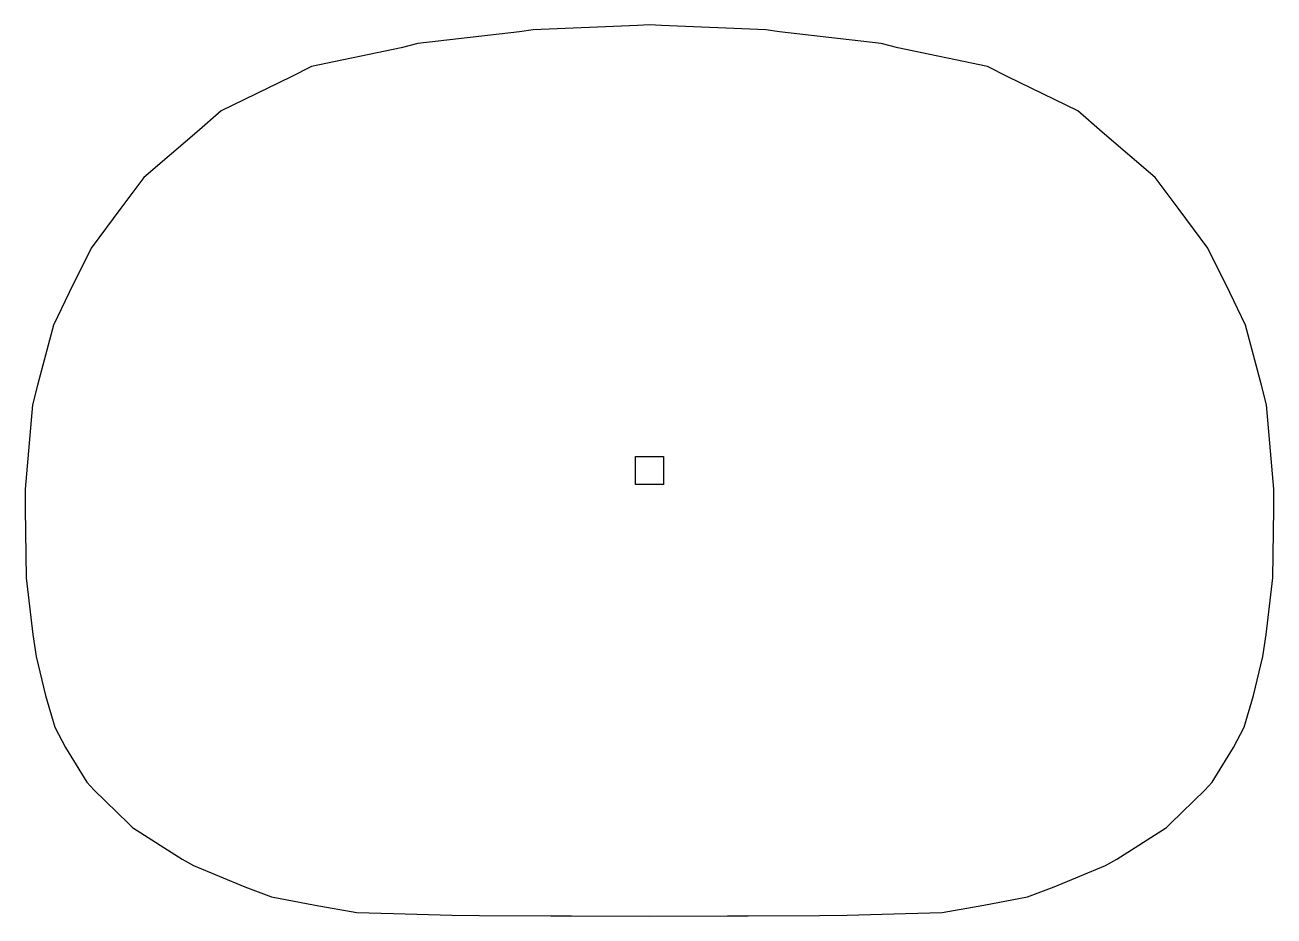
# Model space of a CAD drawing. Extents: x -9 to 9, y -6.4 to 6.4.
import ezdxf

# ---------------------------------------------------------------- set-up
doc = ezdxf.new("R2010")
doc.units = 0

msp = doc.modelspace()

# ---------------------------------------------------------------- linework, layer by layer
for p, q in [((-1.868, 6.305), (-3.326, 6.134)), ((-1.672, 6.332), (-1.868, 6.305)), ((-0.174, 6.394), (-1.672, 6.332)), ((0, 6.402), (-0.174, 6.394)), ((0.174, 6.394), (0, 6.402)), ((1.672, 6.332), (0.174, 6.394)), ((1.868, 6.305), (1.672, 6.332)), ((3.326, 6.134), (1.868, 6.305)), ((-3.326, 6.134), (-3.568, 6.076)), ((3.568, 6.076), (3.326, 6.134)), ((-3.568, 6.076), (-4.858, 5.806)), ((4.858, 5.806), (3.568, 6.076)), ((-4.858, 5.806), (-5.146, 5.658)), ((5.146, 5.658), (4.858, 5.806)), ((-5.146, 5.658), (-6.152, 5.166)), ((6.152, 5.166), (5.146, 5.658)), ((-6.152, 5.166), (-6.501, 4.863)), ((6.501, 4.863), (6.152, 5.166)), ((-6.501, 4.863), (-7.267, 4.212)), ((7.267, 4.212), (6.501, 4.863)), ((-7.267, 4.212), (-7.595, 3.77)), ((7.595, 3.77), (7.267, 4.212)), ((-7.595, 3.77), (-8.023, 3.197)), ((8.023, 3.197), (7.595, 3.77)), ((-8.023, 3.197), (-8.336, 2.556)), ((8.336, 2.556), (8.023, 3.197)), ((-8.336, 2.556), (-8.561, 2.09)), ((8.561, 2.09), (8.336, 2.556)), ((-8.561, 2.09), (-8.791, 1.226)), ((8.791, 1.226), (8.561, 2.09)), ((-8.791, 1.226), (-8.863, 0.943)), ((8.863, 0.943), (8.791, 1.226)), ((-8.863, 0.943), (-8.968, -0.268)), ((8.968, -0.268), (8.863, 0.943)), ((-0.2, -0.2), (-0.2, 0.2)), ((-0.2, 0.2), (0.2, 0.2)), ((0.2, 0.2), (0.2, -0.2)), ((-8.968, -0.268), (-8.972, -0.323)), ((-8.972, -0.323), (-8.971, -0.55)), ((0.2, -0.2), (-0.2, -0.2)), ((8.972, -0.323), (8.968, -0.268)), ((8.971, -0.55), (8.972, -0.323)), ((-8.971, -0.55), (-8.957, -1.544)), ((8.957, -1.544), (8.971, -0.55)), ((-8.957, -1.544), (-8.858, -2.357)), ((8.858, -2.357), (8.957, -1.544)), ((-8.858, -2.357), (-8.812, -2.675)), ((8.812, -2.675), (8.858, -2.357)), ((-8.812, -2.675), (-8.677, -3.233)), ((8.677, -3.233), (8.812, -2.675)), ((-8.677, -3.233), (-8.545, -3.69)), ((8.545, -3.69), (8.677, -3.233)), ((-8.545, -3.69), (-8.389, -3.979)), ((8.389, -3.979), (8.545, -3.69)), ((-8.389, -3.979), (-8.086, -4.477)), ((8.086, -4.477), (8.389, -3.979)), ((-8.086, -4.477), (-7.976, -4.595)), ((7.976, -4.595), (8.086, -4.477)), ((-7.976, -4.595), (-7.486, -5.072)), ((7.486, -5.072), (7.976, -4.595)), ((-7.486, -5.072), (-7.426, -5.131)), ((-7.426, -5.131), (-7.412, -5.142)), ((-7.412, -5.142), (-6.713, -5.583)), ((6.713, -5.583), (7.412, -5.142)), ((7.412, -5.142), (7.426, -5.131)), ((7.426, -5.131), (7.486, -5.072)), ((-6.713, -5.583), (-6.552, -5.674)), ((-6.552, -5.674), (-5.814, -5.982)), ((5.814, -5.982), (6.552, -5.674)), ((6.552, -5.674), (6.713, -5.583)), ((-5.814, -5.982), (-5.432, -6.128)), ((5.432, -6.128), (5.814, -5.982)), ((-5.432, -6.128), (-4.802, -6.247)), ((-4.802, -6.247), (-4.206, -6.352)), ((4.206, -6.352), (4.802, -6.247)), ((4.802, -6.247), (5.432, -6.128)), ((-4.206, -6.352), (-3.68, -6.367)), ((-3.68, -6.367), (-2.841, -6.392)), ((-2.841, -6.392), (-2.443, -6.394)), ((-2.443, -6.394), (-1.419, -6.401)), ((-1.419, -6.401), (-1.121, -6.401)), ((-1.121, -6.401), (0, -6.402)), ((0, -6.402), (1.121, -6.401)), ((1.121, -6.401), (1.419, -6.401)), ((1.419, -6.401), (2.443, -6.394)), ((2.443, -6.394), (2.841, -6.392)), ((2.841, -6.392), (3.68, -6.367)), ((3.68, -6.367), (4.206, -6.352))]:
    msp.add_line(p, q)

doc.saveas('drawing.dxf')
